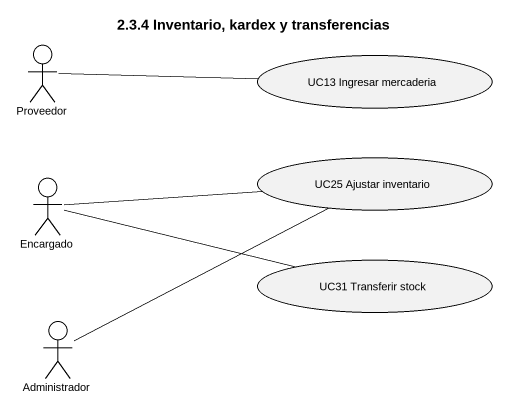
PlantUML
@startuml
title 2.3.4 Inventario, kardex y transferencias
actor Proveedor
usecase "UC13 Ingresar mercaderia" as UC13_Ingresar_mercaderia
usecase "UC25 Ajustar inventario" as UC25_Ajustar_inventario
actor Encargado
usecase "UC31 Transferir stock" as UC31_Transferir_stock
actor Administrador
Proveedor -right- UC13_Ingresar_mercaderia
Encargado -right- UC25_Ajustar_inventario
Encargado -right- UC31_Transferir_stock
Administrador -right- UC25_Ajustar_inventario
@enduml
